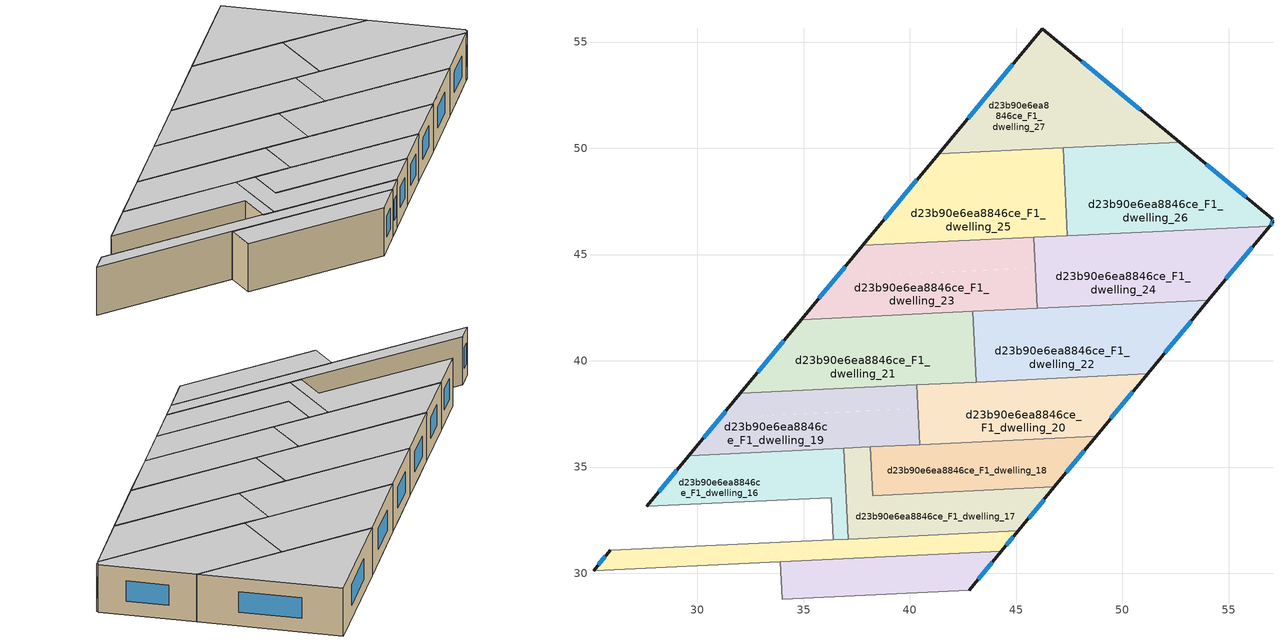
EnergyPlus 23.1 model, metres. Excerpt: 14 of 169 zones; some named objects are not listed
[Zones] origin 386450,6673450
d23b90e6ea8846ce_F1_dwelling_13
 floor to d23b90e6ea8846ce_F0_dwelling_13 (EU_floor_Construction): 43.93,30.58 43.2,29.69 33.97,29.25 33.93,30.1 z3
 floor to d23b90e6ea8846ce_F0_dwelling_12 (EU_floor_Construction): 43.2,29.69 42.79,29.19 33.99,28.78 33.97,29.25 z3
 floor to d23b90e6ea8846ce_F0_dwelling_14 (EU_floor_Construction): 44.31,31.04 43.93,30.58 33.93,30.1 33.91,30.54 z3
 wall outside (EU_wall_Construction): 42.79,29.19 44.31,31.04 z3:6
 wall to d23b90e6ea8846ce_F1_dwelling_12 (EU_wall_Construction): 33.91,30.54 33.99,28.78 z3:6
 wall to d23b90e6ea8846ce_F1_dwelling_11 (EU_wall_Construction): 33.99,28.78 42.79,29.19 z3:6
 wall to d23b90e6ea8846ce_F1_dwelling_14 (EU_wall_Construction): 44.31,31.04 33.91,30.54 z3:6
 window (EU_Window_Construction): 43.23,29.72 43.88,30.51 z3.86:5.14
 ceiling to d23b90e6ea8846ce_F2_dwelling_13 (EU_floor_Construction): 42.79,29.19 44.31,31.04 33.91,30.54 33.99,28.78 z6
d23b90e6ea8846ce_F1_dwelling_14
 floor adiabatic (EU_floor_Construction): 44.69,31.49 44.31,31.04 25.11,30.12 25.49,30.58 z3
 floor to d23b90e6ea8846ce_F0_dwelling_15 (EU_floor_Construction): 35.91,31.55 35.93,31.08 25.49,30.58 25.9,31.08 z3
 floor to d23b90e6ea8846ce_F0_dwelling_17 (EU_floor_Construction): 45.1,31.99 44.69,31.49 36.54,31.1 36.52,31.58 z3
 floor to d23b90e6ea8846ce_F0_dwelling_16 (EU_floor_Construction): 36.52,31.58 36.54,31.1 35.93,31.08 35.91,31.55 z3
 wall outside (EU_wall_Construction): 25.9,31.08 25.11,30.12 / 44.31,31.04 45.1,31.99 z3:6
 wall to d23b90e6ea8846ce_F1_dwelling_12 (EU_wall_Construction): 25.11,30.12 33.91,30.54 z3:6
 wall to d23b90e6ea8846ce_F1_dwelling_15 (EU_wall_Construction): 36.4,31.58 25.9,31.08 z3:6
 wall to d23b90e6ea8846ce_F1_dwelling_16 (EU_wall_Construction): 37.11,31.61 36.4,31.58 z3:6
 wall to d23b90e6ea8846ce_F1_dwelling_17 (EU_wall_Construction): 45.1,31.99 37.11,31.61 z3:6
 window (EU_Window_Construction): 25.68,30.8 25.34,30.39 / 44.54,31.31 44.87,31.72 z3.86:5.14
 ceiling to d23b90e6ea8846ce_F2_dwelling_14 (EU_floor_Construction): 44.31,31.04 45.1,31.99 25.9,31.08 25.11,30.12 z6
d23b90e6ea8846ce_F1_dwelling_16
 floor to d23b90e6ea8846ce_F0_dwelling_16 (EU_floor_Construction): 36.35,35.07 36.52,31.58 36.4,31.58 36.31,33.56 27.62,33.15 28.92,34.71 z3
 floor to d23b90e6ea8846ce_F0_dwelling_18 (EU_floor_Construction): 36.9,35.89 36.94,35.09 28.92,34.71 29.6,35.54 z3
 floor to d23b90e6ea8846ce_F0_dwelling_17 (EU_floor_Construction): 36.94,35.09 37.11,31.61 36.52,31.58 36.35,35.07 36.39,35.07 z3
 wall outside (EU_wall_Construction): 29.6,35.54 27.62,33.15 z3:6
 wall to d23b90e6ea8846ce_F1_dwelling_15 (EU_wall_Construction): 27.62,33.15 36.31,33.56 36.4,31.58 z3:6
 wall to d23b90e6ea8846ce_F1_dwelling_17 (EU_wall_Construction): 37.11,31.61 36.9,35.89 z3:6
 wall to d23b90e6ea8846ce_F1_dwelling_19 (EU_wall_Construction): 36.9,35.89 29.6,35.54 z3:6
 window (EU_Window_Construction): 29.03,34.86 28.19,33.83 z3.86:5.14
 ceiling to d23b90e6ea8846ce_F2_dwelling_16 (EU_floor_Construction): 37.11,31.61 36.9,35.89 29.6,35.54 27.62,33.15 36.31,33.56 36.4,31.58 z6
d23b90e6ea8846ce_F1_dwelling_17
 floor to d23b90e6ea8846ce_F0_dwelling_19 (EU_floor_Construction): 46.81,34.06 46.28,33.43 37.65,33.02 37.55,35.12 37.33,35.11 37.29,35.91 38.15,35.95 38.26,33.66 z3
 floor to d23b90e6ea8846ce_F0_dwelling_18 (EU_floor_Construction): 37.29,35.91 37.33,35.11 36.94,35.09 36.9,35.89 z3
 floor adiabatic (EU_floor_Construction): 46.81,34.06 45.1,31.99 37.11,31.61 36.94,35.09 37.33,35.11 37.55,35.12 37.65,33.02 46.28,33.43 z3
 wall outside (EU_wall_Construction): 45.1,31.99 46.81,34.06 z3:6
 wall to d23b90e6ea8846ce_F1_dwelling_18 (EU_wall_Construction): 46.81,34.06 38.26,33.66 38.15,35.95 z3:6
 wall to d23b90e6ea8846ce_F1_dwelling_19 (EU_wall_Construction): 38.15,35.95 36.9,35.89 z3:6
 window (EU_Window_Construction): 45.59,32.58 46.32,33.47 z3.86:5.14
 ceiling to d23b90e6ea8846ce_F2_dwelling_17 (EU_floor_Construction): 45.1,31.99 46.81,34.06 38.26,33.66 38.15,35.95 36.9,35.89 37.11,31.61 z6
d23b90e6ea8846ce_F1_dwelling_18
 floor to d23b90e6ea8846ce_F0_dwelling_19 (EU_floor_Construction): 48.09,35.63 46.81,34.06 38.26,33.66 38.15,35.95 39.6,36.02 39.64,35.22 z3
 floor to d23b90e6ea8846ce_F0_dwelling_20 (EU_floor_Construction): 48.78,36.45 48.09,35.63 39.64,35.22 39.6,36.02 z3
 wall outside (EU_wall_Construction): 46.81,34.06 48.78,36.45 z3:6
 wall to d23b90e6ea8846ce_F1_dwelling_20 (EU_wall_Construction): 48.78,36.45 40.46,36.06 z3:6
 wall to d23b90e6ea8846ce_F1_dwelling_19 (EU_wall_Construction): 40.46,36.06 38.15,35.95 z3:6
 window (EU_Window_Construction): 47.37,34.75 48.21,35.77 z3.86:5.14
 ceiling to d23b90e6ea8846ce_F2_dwelling_18 (EU_floor_Construction): 46.81,34.06 48.78,36.45 38.15,35.95 38.26,33.66 z6
d23b90e6ea8846ce_F1_dwelling_19
 floor to d23b90e6ea8846ce_F0_dwelling_18 (EU_floor_Construction): 37.21,37.61 37.29,35.91 29.6,35.54 31.07,37.32 z3
 floor to d23b90e6ea8846ce_F0_dwelling_21 (EU_floor_Construction): 40.33,38.86 40.38,37.76 31.07,37.32 32.02,38.47 z3
 floor to d23b90e6ea8846ce_F0_dwelling_19 (EU_floor_Construction): 39.52,37.72 39.6,36.02 37.29,35.91 37.21,37.61 z3
 floor adiabatic (EU_floor_Construction): 40.38,37.76 40.46,36.06 39.6,36.02 39.52,37.72 z3
 wall outside (EU_wall_Construction): 32.02,38.46 29.6,35.54 z3:6
 wall to d23b90e6ea8846ce_F1_dwelling_20 (EU_wall_Construction): 40.46,36.06 40.33,38.86 z3:6
 wall to d23b90e6ea8846ce_F1_dwelling_21 (EU_wall_Construction): 40.33,38.86 32.02,38.46 z3:6
 window (EU_Window_Construction): 31.33,37.63 30.29,36.38 z3.86:5.14
 ceiling to d23b90e6ea8846ce_F2_dwelling_19 (EU_floor_Construction): 40.46,36.06 40.33,38.86 32.02,38.46 29.6,35.54 z6
d23b90e6ea8846ce_F1_dwelling_20
 floor to d23b90e6ea8846ce_F0_dwelling_20 (EU_floor_Construction): 50.24,38.23 48.78,36.45 40.46,36.06 40.38,37.76 z3
 floor to d23b90e6ea8846ce_F0_dwelling_22 (EU_floor_Construction): 51.19,39.38 50.24,38.23 42.07,37.84 42.02,38.94 z3
 floor to d23b90e6ea8846ce_F0_dwelling_21 (EU_floor_Construction): 42.02,38.94 42.07,37.84 40.38,37.76 40.33,38.86 z3
 wall outside (EU_wall_Construction): 48.78,36.45 51.19,39.38 z3:6
 wall to d23b90e6ea8846ce_F1_dwelling_22 (EU_wall_Construction): 51.19,39.38 43.12,38.99 z3:6
 wall to d23b90e6ea8846ce_F1_dwelling_21 (EU_wall_Construction): 43.12,38.99 40.33,38.86 z3:6
 window (EU_Window_Construction): 49.47,37.29 50.5,38.54 z3.86:5.14
 ceiling to d23b90e6ea8846ce_F2_dwelling_20 (EU_floor_Construction): 48.78,36.45 51.19,39.38 40.33,38.86 40.46,36.06 z6
d23b90e6ea8846ce_F1_dwelling_21
 floor to d23b90e6ea8846ce_F0_dwelling_21 (EU_floor_Construction): 41.92,40.95 42.02,38.94 32.02,38.47 33.76,40.56 z3
 floor to d23b90e6ea8846ce_F0_dwelling_23 (EU_floor_Construction): 42.96,42.32 43.03,41 33.76,40.56 34.9,41.94 z3
 floor to d23b90e6ea8846ce_F0_dwelling_22 (EU_floor_Construction): 43.03,41 43.12,38.99 42.02,38.94 41.92,40.95 z3
 wall outside (EU_wall_Construction): 34.9,41.94 32.02,38.46 z3:6
 wall to d23b90e6ea8846ce_F1_dwelling_22 (EU_wall_Construction): 43.12,38.99 42.96,42.32 z3:6
 wall to d23b90e6ea8846ce_F1_dwelling_23 (EU_wall_Construction): 42.96,42.32 34.9,41.94 z3:6
 window (EU_Window_Construction): 34.08,40.95 32.84,39.46 z3.86:5.14
 ceiling to d23b90e6ea8846ce_F2_dwelling_21 (EU_floor_Construction): 43.12,38.99 42.96,42.32 34.9,41.94 32.02,38.46 z6
d23b90e6ea8846ce_F1_dwelling_22
 floor to d23b90e6ea8846ce_F0_dwelling_24 (EU_floor_Construction): 54.05,42.85 52.91,41.47 44.8,41.08 44.74,42.41 z3
 floor adiabatic (EU_floor_Construction): 54.05,42.85 51.19,39.38 43.12,38.99 42.96,42.32 44.74,42.41 44.8,41.08 52.91,41.47 z3
 wall outside (EU_wall_Construction): 51.19,39.38 54.05,42.85 z3:6
 wall to d23b90e6ea8846ce_F1_dwelling_24 (EU_wall_Construction): 54.05,42.85 46,42.47 z3:6
 wall to d23b90e6ea8846ce_F1_dwelling_23 (EU_wall_Construction): 46,42.47 42.96,42.32 z3:6
 window (EU_Window_Construction): 52.01,40.37 53.24,41.86 z3.86:5.14
 ceiling to d23b90e6ea8846ce_F2_dwelling_22 (EU_floor_Construction): 51.19,39.38 54.05,42.85 42.96,42.32 43.12,38.99 z6
d23b90e6ea8846ce_F1_dwelling_23
 floor to d23b90e6ea8846ce_F0_dwelling_23 (EU_floor_Construction): 44.65,44.31 44.74,42.41 34.9,41.94 36.54,43.92 z3
 floor to d23b90e6ea8846ce_F0_dwelling_25 (EU_floor_Construction): 45.84,45.81 45.91,44.37 36.54,43.92 37.79,45.43 z3
 floor to d23b90e6ea8846ce_F0_dwelling_24 (EU_floor_Construction): 45.91,44.37 46,42.47 44.74,42.41 44.65,44.31 z3
 wall outside (EU_wall_Construction): 37.79,45.43 34.9,41.94 z3:6
 wall to d23b90e6ea8846ce_F1_dwelling_24 (EU_wall_Construction): 46,42.47 45.84,45.81 z3:6
 wall to d23b90e6ea8846ce_F1_dwelling_25 (EU_wall_Construction): 45.84,45.81 37.79,45.43 z3:6
 window (EU_Window_Construction): 36.96,44.43 35.72,42.94 z3.86:5.14
 ceiling to d23b90e6ea8846ce_F2_dwelling_23 (EU_floor_Construction): 46,42.47 45.84,45.81 37.79,45.43 34.9,41.94 z6
d23b90e6ea8846ce_F1_dwelling_24
 floor to d23b90e6ea8846ce_F0_dwelling_24 (EU_floor_Construction): 55.69,44.84 54.05,42.85 46,42.47 45.91,44.37 z3
 floor to d23b90e6ea8846ce_F0_dwelling_26 (EU_floor_Construction): 56.93,46.34 55.69,44.84 47.23,44.43 47.16,45.87 z3
 floor to d23b90e6ea8846ce_F0_dwelling_25 (EU_floor_Construction): 47.16,45.87 47.23,44.43 45.91,44.37 45.84,45.81 z3
 wall outside (EU_wall_Construction): 54.05,42.85 56.93,46.34 z3:6
 wall to d23b90e6ea8846ce_F1_dwelling_26 (EU_wall_Construction): 56.93,46.34 47.41,45.89 z3:6
 wall to d23b90e6ea8846ce_F1_dwelling_25 (EU_wall_Construction): 47.41,45.89 45.84,45.81 z3:6
 window (EU_Window_Construction): 54.88,43.85 56.11,45.34 z3.86:5.14
 ceiling to d23b90e6ea8846ce_F2_dwelling_24 (EU_floor_Construction): 54.05,42.85 56.93,46.34 45.84,45.81 46,42.47 z6
d23b90e6ea8846ce_F1_dwelling_25
 floor to d23b90e6ea8846ce_F0_dwelling_25 (EU_floor_Construction): 47.07,47.81 47.16,45.87 37.79,45.43 39.46,47.45 z3
 floor to d23b90e6ea8846ce_F0_dwelling_27 (EU_floor_Construction): 46.88,50 46.98,47.81 39.46,47.45 41.36,49.74 z3
 floor to d23b90e6ea8846ce_F0_dwelling_26 (EU_floor_Construction): 47.32,47.82 47.41,45.89 47.16,45.87 47.07,47.81 z3
 floor to d23b90e6ea8846ce_F0_dwelling_28 (EU_floor_Construction): 47.21,50.02 47.32,47.82 46.98,47.81 46.88,50 z3
 wall outside (EU_wall_Construction): 41.36,49.74 37.79,45.43 z3:6
 wall to d23b90e6ea8846ce_F1_dwelling_26 (EU_wall_Construction): 47.41,45.89 47.21,50.02 z3:6
 wall to d23b90e6ea8846ce_F1_dwelling_27 (EU_wall_Construction): 47.21,50.02 41.36,49.74 z3:6
 window (EU_Window_Construction): 40.34,48.51 38.81,46.66 z3.86:5.14
 ceiling to d23b90e6ea8846ce_F2_dwelling_25 (EU_floor_Construction): 47.41,45.89 47.21,50.02 41.36,49.74 37.79,45.43 z6
d23b90e6ea8846ce_F1_dwelling_26
 floor to d23b90e6ea8846ce_F0_dwelling_26 (EU_floor_Construction): 57.07,46.67 57.02,46.61 57.09,46.54 57.07,46.51 56.93,46.34 47.41,45.89 47.32,47.82 55.22,48.2 z3
 floor to d23b90e6ea8846ce_F0_dwelling_28 (EU_floor_Construction): 55.22,48.2 47.32,47.82 47.21,50.02 52.7,50.28 z3
 wall outside (EU_wall_Construction): 56.93,46.34 57.09,46.54 57.02,46.61 57.07,46.67 52.7,50.28 z3:6
 wall to d23b90e6ea8846ce_F1_dwelling_27 (EU_wall_Construction): 52.7,50.28 47.21,50.02 z3:6
 window (EU_Window_Construction): 57.07,46.56 57.04,46.59 / 56.98,46.4 57.04,46.48 / 55.82,47.7 53.95,49.25 z3.86:5.14
 ceiling to d23b90e6ea8846ce_F2_dwelling_26 (EU_floor_Construction): 56.93,46.34 57.09,46.54 57.02,46.61 57.07,46.67 52.7,50.28 47.21,50.02 47.41,45.89 z6
d23b90e6ea8846ce_F1_dwelling_27
 floor to d23b90e6ea8846ce_F0_dwelling_27 (EU_floor_Construction): 46.62,55.3 46.88,50 41.36,49.74 46.23,55.63 z3
 floor to d23b90e6ea8846ce_F0_dwelling_28 (EU_floor_Construction): 52.7,50.28 46.88,50 46.62,55.3 z3
 wall outside (EU_wall_Construction): 52.7,50.28 46.23,55.63 41.36,49.74 z3:6
 window (EU_Window_Construction): 44.84,53.95 42.75,51.42 / 50.85,51.81 48.08,54.1 z3.86:5.14
 ceiling to d23b90e6ea8846ce_F2_dwelling_27 (EU_floor_Construction): 52.7,50.28 46.23,55.63 41.36,49.74 z6
[Building]
EU S2 Campaign: North Axis=0; Terrain=City; Solar Distribution=FullExterior
[Site:Location]
Helsinki-Vantaa.AP: Latitude=60.317; Longitude=24.963; Time Zone=2; Elevation=54.6
[SizingPeriod:WeatherFileDays]
AnnualSizingPeriod: Begin Month=1; Begin Day of Month=1; End Month=12; End Day of Month=31; Day of Week for Start Day=Monday; Use Weather File Daylight Saving Period=No; Use Weather File Rain and Snow Indicators=No
[MATERIAL]
EU_InternalMass_Material: Roughness=MediumRough; Thickness=0.1; Conductivity=1; Density=1800; Specific Heat=900; Thermal Absorptance=0.9; Solar Absorptance=0.7; Visible Absorptance=0.7
[MATERIAL:NOMASS] Roughness=MediumRough; Thermal Absorptance=0.9; Solar Absorptance=0.7; Visible Absorptance=0.7
Name | Thermal Resistance
EU_wall_NoMass | 1.10183
EU_floor_NoMass | 1.70606
[WINDOWMATERIAL:SIMPLEGLAZINGSYSTEM]
EU_Window_SimpleGlazing: UFactor=3.11035; Solar Heat Gain Coefficient=0.8; Visible Transmittance=0.8
[CONSTRUCTION]
EU_wall_Construction: EU_wall_NoMass
EU_floor_Construction: EU_floor_NoMass
EU_Window_Construction: EU_Window_SimpleGlazing
EU_InternalMass_Construction: EU_InternalMass_Material
[ZONE] Type=1; Multiplier=1; Ceiling Height=autocalculate; Floor Area=autocalculate; Part of Total Floor Area=Yes
Name | Volume
d23b90e6ea8846ce_F1_dwelling_13 | 50.9568
d23b90e6ea8846ce_F1_dwelling_14 | 52.7739
d23b90e6ea8846ce_F1_dwelling_16 | 61.6992
d23b90e6ea8846ce_F1_dwelling_17 | 61.7065
d23b90e6ea8846ce_F1_dwelling_18 | 66.0659
d23b90e6ea8846ce_F1_dwelling_19 | 80.8228
d23b90e6ea8846ce_F1_dwelling_20 | 80.8396
d23b90e6ea8846ce_F1_dwelling_21 | 95.9209
d23b90e6ea8846ce_F1_dwelling_22 | 95.9231
d23b90e6ea8846ce_F1_dwelling_23 | 96.2322
d23b90e6ea8846ce_F1_dwelling_24 | 96.2175
d23b90e6ea8846ce_F1_dwelling_25 | 96.1772
d23b90e6ea8846ce_F1_dwelling_26 | 96.2007
d23b90e6ea8846ce_F1_dwelling_27 | 96.2168
[INTERNALMASS] Construction=EU_InternalMass_Construction
Name | Zone or ZoneList | Surface Area
d23b90e6ea8846ce_F1_dwelling_13_EU_InternalMass | d23b90e6ea8846ce_F1_dwelling_13 | 16.9866
d23b90e6ea8846ce_F1_dwelling_14_EU_InternalMass | d23b90e6ea8846ce_F1_dwelling_14 | 17.591
d23b90e6ea8846ce_F1_dwelling_16_EU_InternalMass | d23b90e6ea8846ce_F1_dwelling_16 | 20.5667
d23b90e6ea8846ce_F1_dwelling_17_EU_InternalMass | d23b90e6ea8846ce_F1_dwelling_17 | 20.5686
d23b90e6ea8846ce_F1_dwelling_18_EU_InternalMass | d23b90e6ea8846ce_F1_dwelling_18 | 22.0217
d23b90e6ea8846ce_F1_dwelling_19_EU_InternalMass | d23b90e6ea8846ce_F1_dwelling_19 | 26.9404
d23b90e6ea8846ce_F1_dwelling_20_EU_InternalMass | d23b90e6ea8846ce_F1_dwelling_20 | 26.9465
d23b90e6ea8846ce_F1_dwelling_21_EU_InternalMass | d23b90e6ea8846ce_F1_dwelling_21 | 31.9727
d23b90e6ea8846ce_F1_dwelling_22_EU_InternalMass | d23b90e6ea8846ce_F1_dwelling_22 | 31.9747
d23b90e6ea8846ce_F1_dwelling_23_EU_InternalMass | d23b90e6ea8846ce_F1_dwelling_23 | 32.0791
d23b90e6ea8846ce_F1_dwelling_24_EU_InternalMass | d23b90e6ea8846ce_F1_dwelling_24 | 32.0716
d23b90e6ea8846ce_F1_dwelling_25_EU_InternalMass | d23b90e6ea8846ce_F1_dwelling_25 | 32.0602
d23b90e6ea8846ce_F1_dwelling_26_EU_InternalMass | d23b90e6ea8846ce_F1_dwelling_26 | 32.0669
d23b90e6ea8846ce_F1_dwelling_27_EU_InternalMass | d23b90e6ea8846ce_F1_dwelling_27 | 32.0668
[OTHEREQUIPMENT] Fuel Type=Electricity; Design Level Calculation Method=Watts/Area; Power per Zone Floor Area=1; Fraction Latent=0; Fraction Radiant=0; Fraction Lost=0; Carbon Dioxide Generation Rate=0; EndUse Subcategory=EU_Step8_InternalGains
Name | Zone or ZoneList or Space or SpaceList | Schedule
EU_Step8_InternalGain_d23b90e6ea8846ce_F1_dwelling_13_f000 | d23b90e6ea8846ce_F1_dwelling_13 | EU_Step8_GainSchedule_d23b90e6ea8846ce_F1_dwelling_13_f000
EU_Step8_InternalGain_d23b90e6ea8846ce_F1_dwelling_14_f000 | d23b90e6ea8846ce_F1_dwelling_14 | EU_Step8_GainSchedule_d23b90e6ea8846ce_F1_dwelling_14_f000
EU_Step8_InternalGain_d23b90e6ea8846ce_F1_dwelling_16_f000 | d23b90e6ea8846ce_F1_dwelling_16 | EU_Step8_GainSchedule_d23b90e6ea8846ce_F1_dwelling_16_f000
EU_Step8_InternalGain_d23b90e6ea8846ce_F1_dwelling_17_f000 | d23b90e6ea8846ce_F1_dwelling_17 | EU_Step8_GainSchedule_d23b90e6ea8846ce_F1_dwelling_17_f000
EU_Step8_InternalGain_d23b90e6ea8846ce_F1_dwelling_18_f000 | d23b90e6ea8846ce_F1_dwelling_18 | EU_Step8_GainSchedule_d23b90e6ea8846ce_F1_dwelling_18_f000
EU_Step8_InternalGain_d23b90e6ea8846ce_F1_dwelling_19_f000 | d23b90e6ea8846ce_F1_dwelling_19 | EU_Step8_GainSchedule_d23b90e6ea8846ce_F1_dwelling_19_f000
EU_Step8_InternalGain_d23b90e6ea8846ce_F1_dwelling_20_f000 | d23b90e6ea8846ce_F1_dwelling_20 | EU_Step8_GainSchedule_d23b90e6ea8846ce_F1_dwelling_20_f000
EU_Step8_InternalGain_d23b90e6ea8846ce_F1_dwelling_21_f000 | d23b90e6ea8846ce_F1_dwelling_21 | EU_Step8_GainSchedule_d23b90e6ea8846ce_F1_dwelling_21_f000
EU_Step8_InternalGain_d23b90e6ea8846ce_F1_dwelling_22_f000 | d23b90e6ea8846ce_F1_dwelling_22 | EU_Step8_GainSchedule_d23b90e6ea8846ce_F1_dwelling_22_f000
EU_Step8_InternalGain_d23b90e6ea8846ce_F1_dwelling_23_f000 | d23b90e6ea8846ce_F1_dwelling_23 | EU_Step8_GainSchedule_d23b90e6ea8846ce_F1_dwelling_23_f000
EU_Step8_InternalGain_d23b90e6ea8846ce_F1_dwelling_24_f000 | d23b90e6ea8846ce_F1_dwelling_24 | EU_Step8_GainSchedule_d23b90e6ea8846ce_F1_dwelling_24_f000
EU_Step8_InternalGain_d23b90e6ea8846ce_F1_dwelling_25_f000 | d23b90e6ea8846ce_F1_dwelling_25 | EU_Step8_GainSchedule_d23b90e6ea8846ce_F1_dwelling_25_f000
EU_Step8_InternalGain_d23b90e6ea8846ce_F1_dwelling_26_f000 | d23b90e6ea8846ce_F1_dwelling_26 | EU_Step8_GainSchedule_d23b90e6ea8846ce_F1_dwelling_26_f000
EU_Step8_InternalGain_d23b90e6ea8846ce_F1_dwelling_27_f000 | d23b90e6ea8846ce_F1_dwelling_27 | EU_Step8_GainSchedule_d23b90e6ea8846ce_F1_dwelling_27_f000
[ZONEVENTILATION:DESIGNFLOWRATE] Schedule=EU_AlwaysOn; Design Flow Rate Calculation Method=AirChanges/Hour; Air Changes per Hour=0.756316; Ventilation Type=Natural; Fan Pressure Rise=0; Fan Total Efficiency=1; Constant Term Coefficient=1; Temperature Term Coefficient=0; Velocity Term Coefficient=0; Velocity Squared Term Coefficient=0; Minimum Indoor Temperature=-100; Maximum Indoor Temperature=100; Delta Temperature=-100; Minimum Outdoor Temperature=-100; Maximum Outdoor Temperature=100; Maximum Wind Speed=40
Name | Zone or ZoneList or Space or SpaceList
EU_ConstantAir_d23b90e6ea8846ce_F1_dwelling_13 | d23b90e6ea8846ce_F1_dwelling_13
EU_ConstantAir_d23b90e6ea8846ce_F1_dwelling_14 | d23b90e6ea8846ce_F1_dwelling_14
EU_ConstantAir_d23b90e6ea8846ce_F1_dwelling_16 | d23b90e6ea8846ce_F1_dwelling_16
EU_ConstantAir_d23b90e6ea8846ce_F1_dwelling_17 | d23b90e6ea8846ce_F1_dwelling_17
EU_ConstantAir_d23b90e6ea8846ce_F1_dwelling_18 | d23b90e6ea8846ce_F1_dwelling_18
EU_ConstantAir_d23b90e6ea8846ce_F1_dwelling_19 | d23b90e6ea8846ce_F1_dwelling_19
EU_ConstantAir_d23b90e6ea8846ce_F1_dwelling_20 | d23b90e6ea8846ce_F1_dwelling_20
EU_ConstantAir_d23b90e6ea8846ce_F1_dwelling_21 | d23b90e6ea8846ce_F1_dwelling_21
EU_ConstantAir_d23b90e6ea8846ce_F1_dwelling_22 | d23b90e6ea8846ce_F1_dwelling_22
EU_ConstantAir_d23b90e6ea8846ce_F1_dwelling_23 | d23b90e6ea8846ce_F1_dwelling_23
EU_ConstantAir_d23b90e6ea8846ce_F1_dwelling_24 | d23b90e6ea8846ce_F1_dwelling_24
EU_ConstantAir_d23b90e6ea8846ce_F1_dwelling_25 | d23b90e6ea8846ce_F1_dwelling_25
EU_ConstantAir_d23b90e6ea8846ce_F1_dwelling_26 | d23b90e6ea8846ce_F1_dwelling_26
EU_ConstantAir_d23b90e6ea8846ce_F1_dwelling_27 | d23b90e6ea8846ce_F1_dwelling_27
[HVACTEMPLATE:ZONE:IDEALLOADSAIRSYSTEM] System Availability Schedule=EU_AlwaysOn; Maximum Heating Supply Air Temperature=50; Minimum Cooling Supply Air Temperature=13; Maximum Heating Supply Air Humidity Ratio=0.0156; Minimum Cooling Supply Air Humidity Ratio=0.0077; Heating Limit=NoLimit; Cooling Limit=NoLimit; Heating Availability Schedule=EU_AlwaysOn; Cooling Availability Schedule=EU_CoolingOff; Dehumidification Control Type=ConstantSensibleHeatRatio; Cooling Sensible Heat Ratio=0.7; Dehumidification Setpoint=60; Humidification Control Type=None; Humidification Setpoint=30; Outdoor Air Method=None; Outdoor Air Flow Rate per Person=0.00944; Outdoor Air Flow Rate per Zone Floor Area=0; Outdoor Air Flow Rate per Zone=0; Demand Controlled Ventilation Type=None; Outdoor Air Economizer Type=NoEconomizer; Heat Recovery Type=None; Sensible Heat Recovery Effectiveness=0.7; Latent Heat Recovery Effectiveness=0.65
Name | Template Thermostat
d23b90e6ea8846ce_F1_dwelling_13 | EU_HeatOnly_d23b90e6ea8846ce_F1_dwelling_13
d23b90e6ea8846ce_F1_dwelling_14 | EU_HeatOnly_d23b90e6ea8846ce_F1_dwelling_14
d23b90e6ea8846ce_F1_dwelling_16 | EU_HeatOnly_d23b90e6ea8846ce_F1_dwelling_16
d23b90e6ea8846ce_F1_dwelling_17 | EU_HeatOnly_d23b90e6ea8846ce_F1_dwelling_17
d23b90e6ea8846ce_F1_dwelling_18 | EU_HeatOnly_d23b90e6ea8846ce_F1_dwelling_18
d23b90e6ea8846ce_F1_dwelling_19 | EU_HeatOnly_d23b90e6ea8846ce_F1_dwelling_19
d23b90e6ea8846ce_F1_dwelling_20 | EU_HeatOnly_d23b90e6ea8846ce_F1_dwelling_20
d23b90e6ea8846ce_F1_dwelling_21 | EU_HeatOnly_d23b90e6ea8846ce_F1_dwelling_21
d23b90e6ea8846ce_F1_dwelling_22 | EU_HeatOnly_d23b90e6ea8846ce_F1_dwelling_22
d23b90e6ea8846ce_F1_dwelling_23 | EU_HeatOnly_d23b90e6ea8846ce_F1_dwelling_23
d23b90e6ea8846ce_F1_dwelling_24 | EU_HeatOnly_d23b90e6ea8846ce_F1_dwelling_24
d23b90e6ea8846ce_F1_dwelling_25 | EU_HeatOnly_d23b90e6ea8846ce_F1_dwelling_25
d23b90e6ea8846ce_F1_dwelling_26 | EU_HeatOnly_d23b90e6ea8846ce_F1_dwelling_26
d23b90e6ea8846ce_F1_dwelling_27 | EU_HeatOnly_d23b90e6ea8846ce_F1_dwelling_27
[SIZING:ZONE] Zone Cooling Design Supply Air Temperature Input Method=SupplyAirTemperature; Zone Cooling Design Supply Air Temperature=13; Zone Heating Design Supply Air Temperature Input Method=SupplyAirTemperature; Zone Heating Design Supply Air Temperature=50; Zone Cooling Design Supply Air Humidity Ratio=0.008; Zone Heating Design Supply Air Humidity Ratio=0.008; Cooling Design Air Flow Method=DesignDay; Cooling Design Air Flow Rate=0; Cooling Minimum Air Flow per Zone Floor Area=0.000762; Cooling Minimum Air Flow=0; Cooling Minimum Air Flow Fraction=0.2; Heating Design Air Flow Method=DesignDay; Heating Design Air Flow Rate=0; Heating Maximum Air Flow per Zone Floor Area=0.002032; Heating Maximum Air Flow=0.141576; Heating Maximum Air Flow Fraction=0.3; Account for Dedicated Outdoor Air System=No; Dedicated Outdoor Air System Control Strategy=NeutralSupplyAir; Dedicated Outdoor Air Low Setpoint Temperature for Design=autosize; Dedicated Outdoor Air High Setpoint Temperature for Design=autosize; Zone Load Sizing Method=Sensible Load Only No Latent Load; Zone Latent Cooling Design Supply Air Humidity Ratio Input Method=HumidityRatioDifference; Zone Cooling Design Supply Air Humidity Ratio Difference=0.005; Zone Latent Heating Design Supply Air Humidity Ratio Input Method=HumidityRatioDifference; Zone Humidification Design Supply Air Humidity Ratio Difference=0.005
d23b90e6ea8846ce_F1_dwelling_13; d23b90e6ea8846ce_F1_dwelling_14; d23b90e6ea8846ce_F1_dwelling_16; d23b90e6ea8846ce_F1_dwelling_17; d23b90e6ea8846ce_F1_dwelling_18; d23b90e6ea8846ce_F1_dwelling_19; d23b90e6ea8846ce_F1_dwelling_20; d23b90e6ea8846ce_F1_dwelling_21; d23b90e6ea8846ce_F1_dwelling_22; d23b90e6ea8846ce_F1_dwelling_23; d23b90e6ea8846ce_F1_dwelling_24; d23b90e6ea8846ce_F1_dwelling_25; d23b90e6ea8846ce_F1_dwelling_26; d23b90e6ea8846ce_F1_dwelling_27
[SCHEDULE:CONSTANT]
Name | Hourly Value
EU_AlwaysOn | 1
EU_CoolingOff | 0
[SCHEDULE:FILE] Column Number=1; Rows to Skip at Top=0; Number of Hours of Data=8760; Column Separator=Comma; Interpolate to Timestep=No; Minutes per Item=60; Adjust Schedule for Daylight Savings=Yes
Name | File
EU_Step8_GainSchedule_d23b90e6ea8846ce_F1_dwelling_13_f000 | ../../schedules/d23b90e6ea8846ce/d23b90e6ea8846ce_F1_dwelling_13_f000_gain.csv
EU_Step8_GainSchedule_d23b90e6ea8846ce_F1_dwelling_14_f000 | ../../schedules/d23b90e6ea8846ce/d23b90e6ea8846ce_F1_dwelling_14_f000_gain.csv
EU_Step8_GainSchedule_d23b90e6ea8846ce_F1_dwelling_16_f000 | ../../schedules/d23b90e6ea8846ce/d23b90e6ea8846ce_F1_dwelling_16_f000_gain.csv
EU_Step8_GainSchedule_d23b90e6ea8846ce_F1_dwelling_17_f000 | ../../schedules/d23b90e6ea8846ce/d23b90e6ea8846ce_F1_dwelling_17_f000_gain.csv
EU_Step8_GainSchedule_d23b90e6ea8846ce_F1_dwelling_18_f000 | ../../schedules/d23b90e6ea8846ce/d23b90e6ea8846ce_F1_dwelling_18_f000_gain.csv
EU_Step8_GainSchedule_d23b90e6ea8846ce_F1_dwelling_19_f000 | ../../schedules/d23b90e6ea8846ce/d23b90e6ea8846ce_F1_dwelling_19_f000_gain.csv
EU_Step8_GainSchedule_d23b90e6ea8846ce_F1_dwelling_20_f000 | ../../schedules/d23b90e6ea8846ce/d23b90e6ea8846ce_F1_dwelling_20_f000_gain.csv
EU_Step8_GainSchedule_d23b90e6ea8846ce_F1_dwelling_21_f000 | ../../schedules/d23b90e6ea8846ce/d23b90e6ea8846ce_F1_dwelling_21_f000_gain.csv
EU_Step8_GainSchedule_d23b90e6ea8846ce_F1_dwelling_22_f000 | ../../schedules/d23b90e6ea8846ce/d23b90e6ea8846ce_F1_dwelling_22_f000_gain.csv
EU_Step8_GainSchedule_d23b90e6ea8846ce_F1_dwelling_23_f000 | ../../schedules/d23b90e6ea8846ce/d23b90e6ea8846ce_F1_dwelling_23_f000_gain.csv
EU_Step8_GainSchedule_d23b90e6ea8846ce_F1_dwelling_24_f000 | ../../schedules/d23b90e6ea8846ce/d23b90e6ea8846ce_F1_dwelling_24_f000_gain.csv
EU_Step8_GainSchedule_d23b90e6ea8846ce_F1_dwelling_25_f000 | ../../schedules/d23b90e6ea8846ce/d23b90e6ea8846ce_F1_dwelling_25_f000_gain.csv
EU_Step8_GainSchedule_d23b90e6ea8846ce_F1_dwelling_26_f000 | ../../schedules/d23b90e6ea8846ce/d23b90e6ea8846ce_F1_dwelling_26_f000_gain.csv
EU_Step8_GainSchedule_d23b90e6ea8846ce_F1_dwelling_27_f000 | ../../schedules/d23b90e6ea8846ce/d23b90e6ea8846ce_F1_dwelling_27_f000_gain.csv
